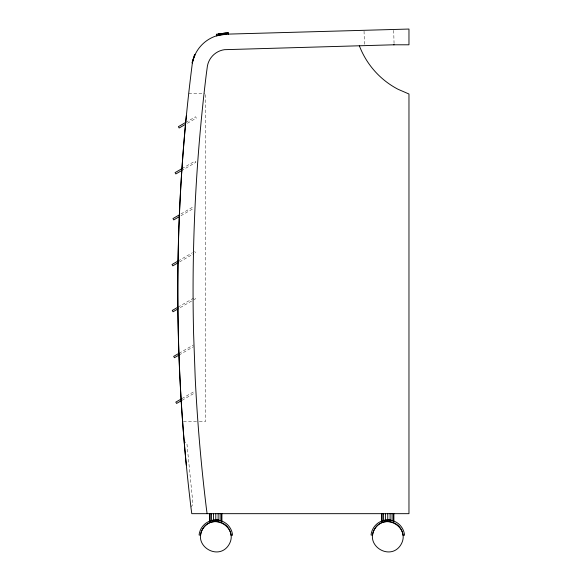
<?xml version="1.0" encoding="UTF-8"?>
<svg xmlns="http://www.w3.org/2000/svg" width="581" height="581" viewBox="0 0 581 581"><rect width="100%" height="100%" fill="white"/><g stroke="black" fill="none" stroke-linecap="round" stroke-linejoin="round"><path stroke-width="0.44" stroke-dasharray="2.9 2.18" d="M190.917 506.966L193.001 504.424L186.915 443.477L184.257 441.306M185.738 122.424L195.536 116.766L196.305 118.088L185.579 124.283M182.006 168.621L195.1 161.06L195.862 162.382L182.666 170.001M181.003 213.917L194.047 206.386M180.945 215.718L194.039 208.158M178.12 260.992L192.434 252.728M179.609 261.9L193.952 253.621M177.968 307.153L194.722 297.479L195.492 298.801L177.989 308.91M178.992 353.306L193.4 344.991M179.057 355.042L193.415 346.755M181.947 398.588L194.802 391.158M182.042 400.294L194.817 392.923M188.781 93.454L204.65 93.454M183.451 421.574L198.47 421.574M199.348 421.574L205.536 421.574L205.536 93.454M194.693 251.42L195.463 252.75M393.686 30.379L394.092 44.781M364.055 31.207L364.432 44.715"/><path stroke-width="0.87" d="M393.657 44.795L408.966 44.795L408.966 29.05L226.278 34.163A35.535 35.535 0 0 0 192.362 63.038C173.32 210.736 173.109 360.794 191.098 508.615L191.788 513.669L408.966 513.669L408.966 94.006L398.05 89.278A82.037 82.037 0 0 1 359.349 45.754M185.738 122.424L178.382 126.665L179.151 127.994L185.579 124.283M182.006 168.621L175.084 172.615L175.847 173.937L181.897 170.451M179.471 214.803L172.971 218.558L173.734 219.887L179.398 216.611M178.12 260.992L172.034 264.508L172.797 265.837L178.098 262.772M177.968 307.153L172.266 310.443L173.036 311.772L177.989 308.91M178.992 353.306L173.683 356.378L174.445 357.707L179.057 355.042M181.185 399.024L175.811 402.125L176.58 403.454L181.294 400.73M218.427 35.267L218.26 34.068L225.842 33.001L226.009 34.185L216.575 35.855L216.364 34.301L228.246 32.652L228.442 34.097M394.092 44.781L224.433 49.683A20.204 20.204 0 0 0 207.424 65.929L206.299 74.252A1774.367 1774.367 0 0 0 193.604 333.85L195.209 377.926A1789.683 1789.683 0 0 0 206.415 508.615L207.097 513.669M228.064 32.674L228.26 34.105M226.83 32.848L227.011 34.141M218.267 34.032L218.434 35.267M216.539 34.272L216.757 35.797M393.874 513.669L393.874 521.092L389.597 520.046L385.203 520.155L381.63 521.201L381.63 513.669M393.41 513.669L393.41 520.975M392.081 513.669L392.081 520.656M390.098 513.669L390.098 520.169M387.752 513.669L387.752 520.089M385.406 513.669L385.406 520.148M383.424 513.669L383.424 520.67M382.095 513.669L382.095 521.063M221.913 513.669L221.913 521.092L217.628 520.046L213.234 520.155L209.661 521.201L209.661 513.669M221.448 513.669L221.448 520.975M220.119 513.669L220.119 520.656M218.129 513.669L218.129 520.169M215.791 513.669L215.791 520.089M213.445 513.669L213.445 520.148M211.455 513.669L211.455 520.67M210.133 513.669L210.133 521.063M186.305 465.149A1789.683 1789.683 0 0 1 186.305 115.851M193.335 59.153L192.391 62.93L192.02 62.813L194.555 54.629L195.049 54.781L193.335 59.153M202.653 528.979C192.631 546.031 218.834 561.573 228.994 544.608C239.016 527.555 212.813 512.014 202.653 528.979M374.622 528.979C364.599 546.031 390.795 561.573 400.955 544.608C410.978 527.555 384.782 512.014 374.622 528.979M200.619 535.261L199.08 534.985A16.842 16.842 0 0 1 232.465 534.208L232.494 535.261L230.962 535.261L230.94 534.44A15.302 15.302 0 0 0 200.612 535.152L200.619 535.261M372.581 535.261L371.041 534.985A16.842 16.842 0 0 1 404.434 534.208L404.456 535.261L402.923 535.261L402.909 534.44A15.302 15.302 0 0 0 372.581 535.152L372.581 535.261"/></g></svg>
